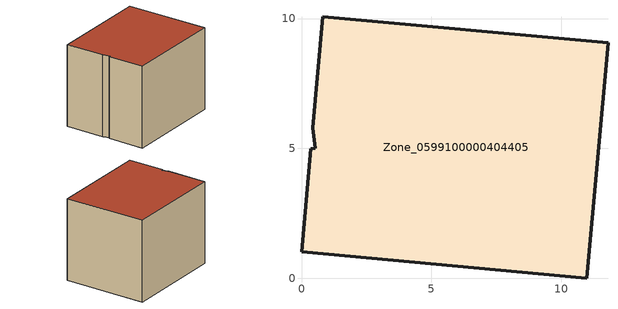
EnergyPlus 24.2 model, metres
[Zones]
Zone_0599100000404405
 floor ground (C_G): 0,1.01 0.36,4.99 0.53,5.01 0.43,5.8 0.82,10.07 11.8,9.06 10.98,0 z0
 wall outside (C_F): 0.82,10.07 0.43,5.8 0.53,5.01 0.36,4.99 0,1.01 10.98,0 11.8,9.06 0.82,10.07 z0:9.02
 roof outside (C_R): 0.36,4.99 0,1.01 10.98,0 11.8,9.06 0.82,10.07 0.43,5.8 0.53,5.01 z9.02
[BUILDING]
Pand.0599100000404405: North Axis=0; Terrain=City; Loads Convergence Tolerance Value=0.04; Temperature Convergence Tolerance Value=0.4; Solar Distribution=FullExterior; Maximum Number of Warmup Days=25; Minimum Number of Warmup Days=1
[Site:Location]
Rotterdam.The.Hague.AP_ZH_NLD Design_Conditions: Latitude=51.96; Longitude=4.45; Time Zone=1; Elevation=-4.5
[SITE:GROUNDTEMPERATURE:BUILDINGSURFACE]
18, 18, 18, 18, 18, 18, 18, 18, 18, 18, 18, 18
[MATERIAL] Thermal Absorptance=0.9; Solar Absorptance=0.7; Visible Absorptance=0.7
Name | Roughness | Thickness | Conductivity | Density | Specific Heat
G.TI.1992-2005 | MediumSmooth | 0.15 | 0.06 | 540 | 1210
F.TI.1992-2005 | Rough | 0.3 | 0.12 | 1920 | 840
R.TI.1992-2005 | MediumRough | 0.2 | 0.08 | 1500 | 1000
[CONSTRUCTION]
C_G: G.TI.1992-2005
C_F: F.TI.1992-2005
C_R: R.TI.1992-2005
[ZONE]
Zone_0599100000404405: Type=1; Multiplier=1; Ceiling Height=Autocalculate; Volume=Autocalculate; Floor Area=autocalculate; Part of Total Floor Area=Yes
[ZONEINFILTRATION:DESIGNFLOWRATE]
Infil_Zone_0599100000404405: Zone or ZoneList or Space or SpaceList=Zone_0599100000404405; Schedule=AlwaysOn; Design Flow Rate Calculation Method=Flow/Area; Flow Rate per Floor Area=0.0015; Constant Term Coefficient=1; Temperature Term Coefficient=0; Velocity Term Coefficient=0; Velocity Squared Term Coefficient=0
[HVACTEMPLATE:ZONE:IDEALLOADSAIRSYSTEM]
Zone_0599100000404405: Maximum Heating Supply Air Temperature=50; Minimum Cooling Supply Air Temperature=13; Maximum Heating Supply Air Humidity Ratio=0.0156; Minimum Cooling Supply Air Humidity Ratio=0.0077; Heating Limit=NoLimit; Cooling Limit=NoLimit; Dehumidification Control Type=ConstantSensibleHeatRatio; Cooling Sensible Heat Ratio=0.7; Dehumidification Setpoint=60; Humidification Control Type=None; Humidification Setpoint=30; Outdoor Air Method=None; Outdoor Air Flow Rate per Person=0.00944; Outdoor Air Flow Rate per Zone Floor Area=0; Outdoor Air Flow Rate per Zone=0; Demand Controlled Ventilation Type=None; Outdoor Air Economizer Type=NoEconomizer; Heat Recovery Type=None; Sensible Heat Recovery Effectiveness=0.7; Latent Heat Recovery Effectiveness=0.65
[ZONECONTROL:THERMOSTAT]
ThermostatControl_Zone_0599100000404405: Zone or ZoneList=Zone_0599100000404405; Control Type Schedule=DualSetpointControlType; Control 1=Thermostat_Zone_0599100000404405; Temperature Difference Between Cutout And Setpoint=0
[THERMOSTATSETPOINT:DUALSETPOINT]
Thermostat_Zone_0599100000404405: Heating Setpoint Temperature Schedule=HeatingSetpoint_Zone_0599100000404405; Cooling Setpoint Temperature Schedule=CoolingSetpoint_Zone_0599100000404405
[SCHEDULE:COMPACT]
HeatingSetpoint_Zone_0599100000404405: Through: 12/31, For: AllDays, Until: 24:00, 21
CoolingSetpoint_Zone_0599100000404405: Through: 12/31, For: AllDays, Until: 24:00, 24
DualSetpointControlType: Through: 12/31, For: AllDays, Until: 24:00, 4
AlwaysOn: Through: 12/31, For: AllDays, Until: 24:00, 1
